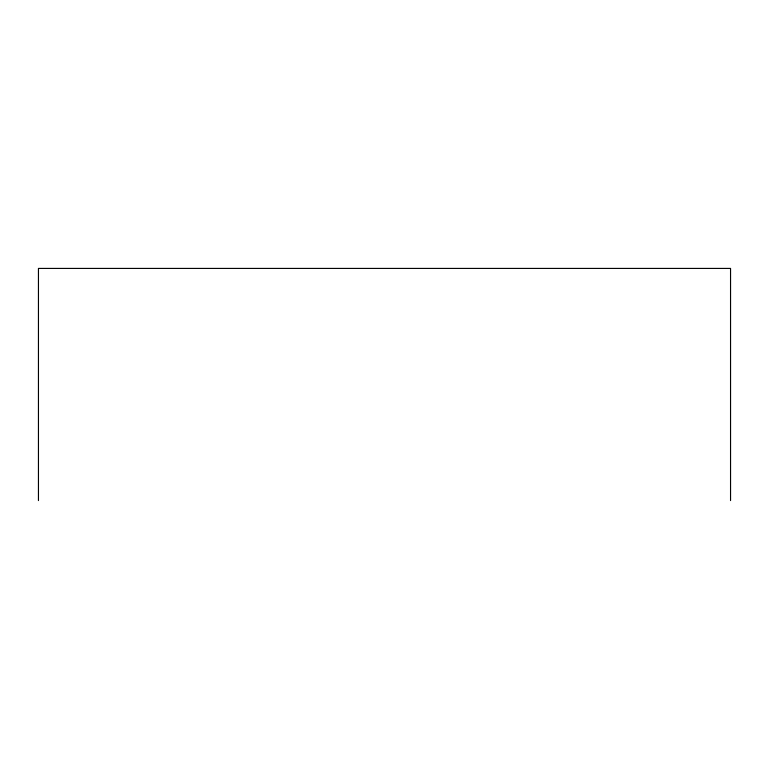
<?xml version="1.0" encoding="UTF-8"?>
<svg xmlns="http://www.w3.org/2000/svg" width="769" height="769" viewBox="0 0 769 769"><rect width="100%" height="100%" fill="white"/><g stroke="black" fill="none" stroke-linecap="round" stroke-linejoin="round"><path stroke-width="1.15" d="M730.55 500.581L730.55 268.419L38.45 268.419L38.45 500.581"/></g></svg>
